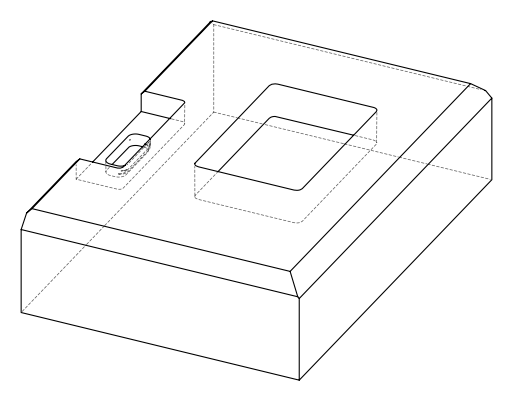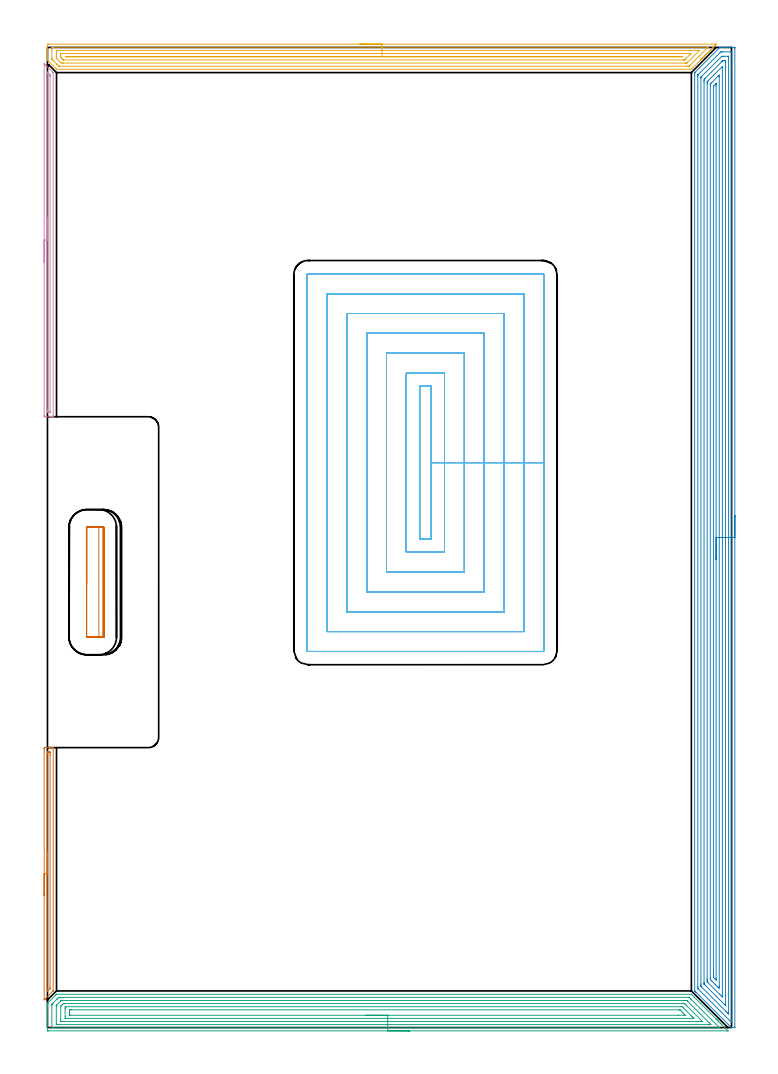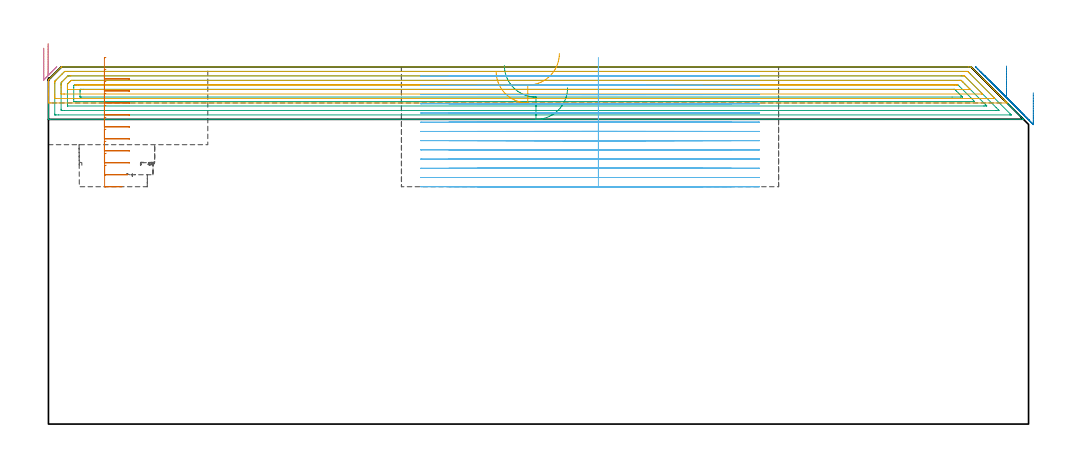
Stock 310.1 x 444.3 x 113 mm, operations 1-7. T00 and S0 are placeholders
(PLAN: 8 operations, 3 tool changes, 192.9 min)
(1 AREA_MILL | FG_CHAMFER_SURFACE | UGT0205_001 | 1.96 min | 1009 mm3)
(2 AREA_MILL_1 | FG_CHAMFER_SURFACE_1 | UGT0205_001 | 24.53 min | 73560 mm3)
(3 AREA_MILL_2 | FG_CHAMFER_SURFACE_2 | UGT0205_001 | 14.73 min | 40958 mm3)
(4 AREA_MILL_3 | FG_CHAMFER_SURFACE_3 | UGT0205_001 | 2.69 min | 1395 mm3)
(5 AREA_MILL_4 | FG_CHAMFER_SURFACE_4 | UGT0205_001 | 12.03 min | 19168 mm3)
(6 MILL_RECTANGULAR_POCKET | POCKET_RECTANGULAR_STRAIGHT | NXT0201_011 | Follow Part, ap 3, ae 75% | 65.28 min | 827198 mm3)
(7 MILL_RECTANGULAR_POCKET_1 | POCKET_RECTANGULAR_STRAIGHT_1 | UGT0201_010 | Follow Part, ap 4, ae 75% | 3.39 min | 56716 mm3)
(8 MILL_SLOT | SLOT_PARTIAL_RECTANGULAR | NXT0201_009 | Follow Part, ap 2, ae 75% | 68.25 min | 148386 mm3)
(TOOL UGT0205_001 | Chamfer Mill 20 x 3 x 45 deg. | D20 FL50 Z2)
(TOOL NXT0201_011 | ENDMILL 12mm [2P460-1200-NA 1630] | D12 FL38 Z6)
(TOOL UGT0201_010 | End Mill 16 mm | D16 FL22 Z2)
(TOOL NXT0201_009 | ENDMILL 8mm [2P460-0800-NA 1630] | D8 FL26 Z6)
(OP 1 AREA_MILL)
G17 G21 G94 G90
T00 M6
G54
G17 G0 G90 X-1.5 Y59.7 S1061 M3
G43 Z123. H0
Z118.9
G94 G1 Y59.738 Z118.028 F250.
Y59.852 Z117.163
Y60.041 Z116.312
Y60.303 Z115.48
Y60.637 Z114.674
Y61.04 Z113.9
Y61.508 Z113.164
Y62.04 Z112.472
Y62.629 Z111.829
Y63.272 Z111.24
Y63.964 Z110.708
Y64.7 Z110.24
Y65.474 Z109.837
Y66.28 Z109.503
Y67.112 Z109.241
Y67.964 Z109.052
Y68.828 Z108.938
Y69.7 Z108.9
X-1.499 Y126.308 Z108.901
X-1.497 Y126.62
X-1.492 Y126.89 Z108.903
X-1.192 Y126.9 Z109.202
X-0.606 Z109.791
X-0.321 Z110.075
X0.265 Z110.661
X0.55 Z110.946
X1.121 Z111.52
X1.421 Z111.82
X2.292 Z112.691
X2.399 Z112.798
X2.501 Y126.897 Z112.893
X2.598 Y126.89 Z112.988
X2.6 Y126.754 Z113.
Y16.657
X2.595 Y16.605 Z112.991
X2.577 Y16.579 Z112.974
X2.471 Y16.47 Z112.87
X-0.321 Y13.677 Z110.075
X-0.462 Y13.537 Z109.936
X-0.613 Y13.386 Z109.785
X-0.757 Y13.241 Z109.639
X-0.907 Y13.092 Z109.491
X-1.039 Y12.96 Z109.359
X-1.192 Y12.805 Z109.203
X-1.354 Y12.646 Z109.044
X-1.492 Y12.512 Z108.906
X-1.496 Y12.558 Z108.903
X-1.5 Y12.646 Z108.9
Y69.7
X-0.086 Z110.314
X-0.085 Y124.284 Z110.315
X-0.084 Y124.525 Z110.316
X-0.08 Y124.85 Z110.32
X-0.079 Y124.882 Z110.321
X-0.035 Y124.89 Z110.365
X0.062 Y124.895 Z110.462
X0.185 Y124.899 Z110.585
X0.55 Y124.9 Z110.95
X1.057 Y124.898 Z111.457
X1.154 Y124.893 Z111.554
X1.171 Y124.891 Z111.571
X1.179 Y124.861 Z111.579
X1.182 Y124.77 Z111.582
X1.184 Y124.525 Z111.584
X1.186 Y123.875 Z111.586
Y123.634
X1.185 Y18.44 Z111.585
X1.184 Y17.792 Z111.584
X1.181 Y17.67 Z111.581
X1.179 Y17.644 Z111.579
X1.161 Y17.622 Z111.561
X1.097 Y17.549 Z111.497
X0.381 Y16.831 Z110.781
X0.208 Y16.658 Z110.608
X-0.03 Y16.426 Z110.37
X-0.065 Y16.395 Z110.335
X-0.079 Y16.386 Z110.321
X-0.081 Y16.412 Z110.319
X-0.084 Y16.658 Z110.316
X-0.085 Y17. Z110.315
X-0.086 Y17.308 Z110.314
Y69.7
Y70.572 Z110.352
Y71.436 Z110.466
Y72.288 Z110.655
Y73.12 Z110.917
Y73.926 Z111.251
Y74.7 Z111.654
Y75.436 Z112.123
Y76.128 Z112.654
Y76.771 Z113.243
Y77.36 Z113.886
Y77.892 Z114.578
Y78.36 Z115.314
Y78.763 Z116.088
Y79.097 Z116.894
Y79.359 Z117.726
Y79.548 Z118.578
Y79.662 Z119.443
Y79.7 Z120.314
G0 Z123.
M5
M2
(OP 2 AREA_MILL_1)
G17 G21 G94 G90
T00 M6
G54
G17 G0 G90 X311.6 Y232.15 S1061 M3
G43 Z123. H0
Z104.8
G94 G1 Y232.112 Z103.928 F250.
Y231.998 Z103.063
Y231.809 Z102.212
Y231.547 Z101.38
Y231.213 Z100.574
Y230.81 Z99.8
Y230.342 Z99.064
Y229.81 Z98.372
Y229.221 Z97.729
Y228.578 Z97.14
Y227.886 Z96.608
Y227.15 Z96.14
Y226.376 Z95.737
Y225.57 Z95.403
Y224.738 Z95.141
Y223.886 Z94.952
Y223.022 Z94.838
Y222.15 Z94.8
Y0.17
X311.597 Y0.1 Z94.803
X311.592 Y0.01 Z94.806
X311.197 Y0. Z95.203
X310.092 Y0.001 Z96.307
X310.008 Y0.002 Z96.389
X309.981 Y0.022 Z96.417
X309.645 Y0.355 Z96.754
X309.539 Y0.461 Z96.861
X309.199 Y0.8 Z97.197
X294.195 Y15.803 Z112.201
X294.015 Y15.984 Z112.383
X293.906 Y16.094 Z112.494
X293.636 Y16.363 Z112.763
X293.468 Y16.533 Z112.93
X293.405 Y16.605 Z112.991
X293.4 Y16.696 Z113.
Y432.07
X293.405 Y432.877 Z112.994
X293.406 Y432.903 Z112.992
X293.465 Y432.964 Z112.935
X293.569 Y433.07 Z112.829
X304.629 Y444.13 Z101.769
X304.733 Y444.23 Z101.666
X304.796 Y444.29 Z101.603
X305.414 Y444.3 Z100.985
X306.86 Z99.537
X310.709 Z95.688
X310.985 Y444.299 Z95.412
X311.595 Y444.297 Z94.802
X311.596 Y444.295 Z94.8
X311.6 Y443.683
Y222.15
X310.186 Z96.214
Y3.203
X310.184 Y2.404 Z96.216
X310.182 Y2.313 Z96.218
X310.18 Y2.293 Z96.22
X310.141 Y2.321 Z96.259
X310.092 Y2.361 Z96.308
X310.046 Y2.404 Z96.354
X294.908 Y17.542 Z111.492
X294.864 Y17.589 Z111.536
X294.821 Y17.642 Z111.579
X294.819 Y17.679 Z111.581
X294.815 Y18.483 Z111.585
X294.814 Y18.577 Z111.586
Y431.271
X294.815 Y431.365 Z111.585
X294.819 Y431.553 Z111.581
X294.828 Y431.867 Z111.572
X294.908 Y431.955 Z111.492
X294.965 Y432.014 Z111.435
X295.02 Y432.07 Z111.38
X304.847 Y441.896 Z101.553
X305.242 Y442.28 Z101.158
X305.626 Y442.29 Z100.774
X306.117 Y442.299 Z100.283
X309.688 Y442.3 Z96.712
X310.092 Y442.297 Z96.308
X310.149 Y442.294 Z96.251
X310.178 Y442.291 Z96.222
X310.181 Y442.178 Z96.219
X310.185 Y441.99 Z96.215
X310.186 Y434.938 Z96.214
Y222.15
X308.772 Z97.628
X308.771 Y6.87 Z97.629
X308.768 Y6.407 Z97.632
X308.765 Y6.249 Z97.635
X308.76 Y6.151 Z97.64
X308.584 Y6.322 Z97.816
X308.305 Y6.596 Z98.095
X308.029 Y6.87 Z98.371
X307.412 Y7.487 Z98.988
X296.418 Y18.483 Z109.982
X296.326 Y18.579 Z110.074
X296.255 Y18.657 Z110.145
X296.235 Y18.691 Z110.165
X296.234 Y18.716 Z110.166
X296.23 Y18.947 Z110.17
X296.229 Y19.376 Z110.171
Y19.842
Y430.284
X296.23 Y430.748 Z110.17
X296.233 Y430.802 Z110.167
X296.236 Y430.825 Z110.164
X296.248 Y430.84 Z110.152
X296.319 Y430.916 Z110.081
X296.576 Y431.177 Z109.824
X305.51 Y440.11 Z100.89
X305.569 Y440.167 Z100.831
X305.626 Y440.217 Z100.774
X305.716 Y440.29 Z100.684
X305.802 Y440.293 Z100.598
X305.978 Y440.297 Z100.422
X306.329 Y440.3 Z100.071
X306.519 Z99.881
X308.496 Y440.299 Z97.904
X308.622 Y440.295 Z97.778
X308.723 Y440.29 Z97.677
X308.765 Y440.283 Z97.635
X308.766 Y440.264 Z97.634
X308.769 Y440.11 Z97.631
X308.771 Y439.644 Z97.629
X308.772 Y222.15 Z97.628
X307.357 Z99.043
Y10.443
X307.352 Y10.084 Z99.048
X307.35 Y10.013 Z99.05
X307.297 Y10.06 Z99.103
X307.237 Y10.117 Z99.163
X306.906 Y10.443 Z99.494
X297.974 Y19.376 Z108.426
X297.805 Y19.549 Z108.595
X297.672 Y19.688 Z108.728
X297.649 Y19.721 Z108.751
X297.647 Y19.744 Z108.753
X297.645 Y19.795 Z108.755
X297.643 Y20.214 Z108.757
Y20.269
Y428.442
X297.644 Y429.334 Z108.756
X297.645 Y429.391 Z108.755
X297.66 Y429.799 Z108.74
X297.863 Y430.008 Z108.537
X298.133 Y430.284 Z108.267
X305.626 Y437.777 Z100.774
X305.901 Y438.049 Z100.499
X306.109 Y438.25 Z100.291
X306.144 Y438.283 Z100.256
X306.194 Y438.29 Z100.206
X306.302 Y438.295 Z100.098
X306.519 Y438.3 Z99.881
X306.543 Z99.857
X306.965 Z99.435
X307.176 Y438.299 Z99.224
X307.282 Y438.296 Z99.118
X307.334 Y438.291 Z99.066
X307.351 Y438.287 Z99.049
X307.357 Y437.43 Z99.043
Y222.15
X305.943 Z100.457
Y14.593
X305.939 Y14.016 Z100.461
X305.936 Y13.908 Z100.464
X305.93 Y13.88 Z100.47
X305.785 Y14.016 Z100.615
X305.626 Y14.173 Z100.774
X304.889 Y14.909 Z101.511
X299.374 Y20.425 Z107.026
X299.192 Y20.613 Z107.208
X299.102 Y20.708 Z107.298
X299.064 Y20.759 Z107.336
X299.062 Y20.846 Z107.338
X299.058 Y21.162 Z107.342
X299.057 Y21.479 Z107.343
Y22.056
Y427.921
X299.058 Y428.497 Z107.342
X299.06 Y428.656 Z107.34
X299.064 Y428.733 Z107.336
X299.071 Y428.762 Z107.329
X299.089 Y428.783 Z107.311
X299.374 Y429.075 Z107.026
X305.942 Y435.643 Z100.458
X305.943 Y435.435 Z100.457
Y435.326
Y222.15
X304.529 Z101.871
X304.528 Y18.687 Z101.872
X304.527 Y18.483 Z101.873
X304.522 Y17.8 Z101.878
X303.84 Y18.414 Z102.56
X303.767 Y18.483 Z102.633
X302.947 Y19.301 Z103.453
X301.978 Y20.269 Z104.422
X301.16 Y21.089 Z105.24
X301.09 Y21.162 Z105.31
X300.478 Y21.845 Z105.922
X300.476 Y22.056 Z105.924
X300.472 Y22.745 Z105.928
Y427.399
X300.475 Y427.604 Z105.925
X300.478 Y427.688 Z105.922
X300.485 Y427.726 Z105.915
X300.516 Y427.761 Z105.884
X300.622 Y427.872 Z105.778
X300.756 Y428.008 Z105.644
X301.16 Y428.413 Z105.24
X304.329 Y431.581 Z102.071
X304.39 Y431.641 Z102.01
X304.463 Y431.709 Z101.937
X304.519 Y431.76 Z101.881
X304.522 Y431.675 Z101.878
X304.528 Y431.382 Z101.872
X304.529 Y431.177 Z101.871
Y431.036
Y222.15
X303.115 Z103.285
Y21.888
X303.113 Y21.719 Z103.287
X303.111 Y21.608 Z103.289
X303.109 Y21.598 Z103.291
X303.108 Y21.597 Z103.292
X303.086 Y21.614 Z103.314
X303.049 Y21.65 Z103.351
X302.947 Y21.751 Z103.453
X302.642 Y22.056 Z103.758
X302.053 Y22.654 Z104.347
X301.909 Y22.804 Z104.491
X301.892 Y22.949 Z104.508
X301.89 Y23.113 Z104.51
X301.886 Y23.842 Z104.514
X301.885 Y24.01 Z104.515
X301.886 Y426.529 Z104.514
X301.887 Y426.62 Z104.513
X301.89 Y426.664 Z104.51
X301.892 Y426.683 Z104.508
X301.912 Y426.711 Z104.488
X301.981 Y426.783 Z104.419
X302.053 Y426.856 Z104.347
X302.947 Y427.749 Z103.453
X303.02 Y427.82 Z103.38
X303.07 Y427.866 Z103.33
X303.104 Y427.895 Z103.296
X303.108 Y427.882 Z103.292
X303.111 Y427.772 Z103.289
X303.114 Y427.604 Z103.286
X303.115 Y427.436 Z103.285
Y426.711
Y222.15
Y221.278 Z103.323
Y220.414 Z103.437
Y219.562 Z103.626
Y218.73 Z103.888
Y217.924 Z104.222
Y217.15 Z104.625
Y216.414 Z105.094
Y215.722 Z105.625
Y215.079 Z106.214
Y214.49 Z106.857
Y213.958 Z107.55
Y213.49 Z108.285
Y213.087 Z109.059
Y212.753 Z109.865
Y212.491 Z110.697
Y212.302 Z111.549
Y212.188 Z112.414
Y212.15 Z113.285
G0 Z123.
M5
M2
(OP 3 AREA_MILL_2)
G17 G21 G94 G90
T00 M6
G54
G17 G0 G90 X164.25 Y-1.5 S1061 M3
G43 Z123. H0
Z106.4
G94 G1 X164.212 Z105.528 F250.
X164.098 Z104.663
X163.909 Z103.812
X163.647 Z102.98
X163.313 Z102.174
X162.91 Z101.4
X162.442 Z100.664
X161.91 Z99.972
X161.321 Z99.329
X160.678 Z98.74
X159.986 Z98.208
X159.25 Z97.74
X158.476 Z97.337
X157.67 Z97.003
X156.838 Z96.741
X155.986 Z96.552
X155.122 Z96.438
X154.25 Z96.4
X0.616
X0.125 Y-1.495 Z96.403
X0.01 Y-1.492 Z96.406
X0. Y-1.372 Z96.525
Y7.678 Z105.572
Y8.222 Z106.119
Y8.556 Z106.452
Y9.1 Z106.996
Y9.433 Z107.329
Y10.1 Z107.999
Y10.75 Z108.649
X0.001 Y10.857 Z108.756
X0.01 Y11.001 Z108.895
X0.15 Y11.15 Z109.05
X3.742 Y14.743 Z112.641
X4.041 Y15.04 Z112.937
X4.106 Y15.096 Z112.99
X4.189 Y15.1 Z113.
X291.806
X291.895 Y15.096 Z112.99
X291.967 Y15.035 Z112.932
X296.05 Y10.95 Z108.85
X302.835 Y4.167 Z102.063
X302.971 Y4.03 Z101.928
X303.134 Y3.867 Z101.765
X303.274 Y3.728 Z101.623
X303.418 Y3.583 Z101.481
X303.565 Y3.436 Z101.333
X303.713 Y3.289 Z101.184
X303.864 Y3.137 Z101.035
X303.997 Y3.004 Z100.902
X304.152 Y2.85 Z100.745
X304.65 Y2.35 Z100.25
X304.906 Y2.094 Z99.993
X305.03 Y1.972 Z99.868
X305.368 Y1.632 Z99.531
X308.418 Y-1.418 Z96.481
X308.479 Y-1.481 Z96.417
X308.483 Y-1.494 Z96.404
X308.479 Y-1.499 Z96.399
X154.25 Y-1.5 Z96.4
Y-0.086 Z97.814
X3.157
X2.403 Y-0.085 Z97.815
X2.262 Y-0.084 Z97.816
X2.048 Y-0.079 Z97.821
X2.009 Y-0.072 Z97.828
X2.005 Y-0.044 Z97.856
X2.003 Y-0.012 Z97.888
X2. Y0.173 Z98.073
X2.001 Y9.828 Z107.728
X2.006 Y10.311 Z108.211
X2.01 Y10.508 Z108.408
X2.015 Y10.553 Z108.453
X2.038 Y10.581 Z108.481
X2.081 Y10.627 Z108.527
X2.403 Y10.953 Z108.853
X2.522 Y11.072 Z108.972
X4.292 Y12.843 Z110.743
X4.394 Y12.944 Z110.844
X4.737 Y13.284 Z111.184
X5.082 Y13.622 Z111.522
X5.156 Y13.679 Z111.579
X5.226 Y13.681 Z111.581
X5.976 Y13.685 Z111.585
X6.115 Y13.686 Z111.586
X290.535 Y13.685 Z111.585
X290.724 Y13.683 Z111.583
X290.818 Y13.681 Z111.581
X290.86 Y13.678 Z111.578
X290.913 Y13.632 Z111.532
X291.605 Y12.944 Z110.844
X291.806 Y12.745 Z110.645
X304.311 Y0.239 Z98.139
X304.553 Y-0.006 Z97.894
X304.599 Y-0.057 Z97.843
X304.615 Y-0.076 Z97.824
X304.61 Y-0.079 Z97.821
X304.554 Y-0.081 Z97.819
X304.311 Y-0.085 Z97.815
X304.172 Y-0.086 Z97.814
X154.25
Y1.328 Z99.228
X5.082 Y1.329 Z99.229
X4.393 Y1.333 Z99.233
X4.189 Y1.336 Z99.236
X4.01 Y1.354 Z99.254
X4.005 Y1.533 Z99.433
X4.001 Y1.718 Z99.618
Y9.433 Z107.333
X4.002 Y9.617 Z107.517
X4.009 Y9.805 Z107.705
X4.025 Y10.114 Z108.014
X4.189 Y10.29 Z108.19
X4.2 Y10.301 Z108.201
X5.966 Y12.067 Z109.967
X5.976 Y12.076 Z109.976
X6.159 Y12.247 Z110.147
X6.193 Y12.265 Z110.165
X6.233 Y12.267 Z110.167
X6.318 Y12.269 Z110.169
X6.661 Y12.271 Z110.171
X6.869
X288.918
X289.126 Y12.27 Z110.17
X289.818 Y12.264 Z110.164
X290.019 Y12.081 Z109.981
X290.034 Y12.067 Z109.967
X299.845 Y2.256 Z100.156
X300.565 Y1.533 Z99.433
X300.738 Y1.355 Z99.255
X300.746 Y1.334 Z99.234
X299.845 Y1.329 Z99.229
X154.25 Y1.328 Z99.228
Y2.743 Z100.643
X6.138
X6.063 Y2.744 Z100.644
X6.029 Y2.747 Z100.647
X6.014 Y2.749 Z100.649
X6.01 Y2.764 Z100.664
X6.006 Y2.863 Z100.763
X6. Y3.265 Z101.165
X6.001 Y9.433 Z107.333
X6.01 Y9.645 Z107.545
X6.147 Y9.788 Z107.688
X6.323 Y9.97 Z107.87
X6.66 Y10.311 Z108.211
X6.764 Y10.415 Z108.315
X6.869 Y10.519 Z108.419
X7.212 Y10.851 Z108.751
X7.762 Y10.855 Z108.755
X8.1 Y10.857 Z108.757
X288.233
X288.572 Y10.856 Z108.756
X288.709 Y10.853 Z108.753
X288.774 Y10.85 Z108.75
X288.896 Y10.743 Z108.643
X289.126 Y10.523 Z108.423
X289.34 Y10.311 Z108.211
X290.019 Y9.632 Z107.532
X296.449 Y3.201 Z101.101
X296.613 Y3.033 Z100.933
X296.889 Y2.749 Z100.649
X296.823 Y2.747 Z100.647
X296.272 Y2.744 Z100.644
X295.934 Y2.743 Z100.643
X154.25
Y4.157 Z102.057
X8.665
X8.01 Y4.167 Z102.067
X8.001 Y4.81 Z102.71
Y8.556 Z106.456
X8.006 Y9.193 Z107.093
X8.244 Y9.433 Z107.333
X8.645 Y9.443 Z107.343
X8.655
X287.34
X287.757 Y9.433 Z107.333
X288.233 Y8.967 Z106.867
X291.806 Y5.396 Z103.296
X292.157 Y5.044 Z102.944
X292.699 Y4.5 Z102.4
X293.023 Y4.167 Z102.067
X292.709 Y4.157 Z102.057
X292.699
X154.25
Y5.571 Z103.471
X10.442 Y5.572 Z103.472
X10.084 Y5.573 Z103.473
X10.038 Y5.575 Z103.475
X10.017 Y5.578 Z103.478
X10.01 Y5.587 Z103.487
X10.005 Y5.662 Z103.562
X10.002 Y5.778 Z103.678
X10. Y7.234 Z105.134
X10.001 Y7.678 Z105.578
X10.004 Y7.895 Z105.795
X10.009 Y8.002 Z105.902
X10.011 Y8.022 Z105.922
X10.034 Y8.024 Z105.924
X10.086 Y8.027 Z105.927
X10.442 Y8.028 Z105.928
X10.978 Y8.029 Z105.929
X286.446 Y8.028 Z105.928
X286.566 Y8.027 Z105.927
X286.66 Y8.024 Z105.924
X286.719 Y8.022 Z105.922
X286.757 Y7.986 Z105.886
X287.072 Y7.678 Z105.578
X287.34 Y7.413 Z105.313
X287.953 Y6.8 Z104.7
X288.233 Y6.519 Z104.419
X288.827 Y5.922 Z103.822
X289.126 Y5.617 Z103.517
X289.154 Y5.578 Z103.478
X289.126 Y5.577 Z103.477
X288.589 Y5.572 Z103.472
X285.911 Y5.571 Z103.471
X154.25
X153.378 Z103.509
X152.514 Z103.623
X151.662 Z103.812
X150.83 Z104.074
X150.024 Z104.408
X149.25 Z104.811
X148.514 Z105.28
X147.822 Z105.811
X147.179 Z106.4
X146.59 Z107.043
X146.058 Z107.735
X145.59 Z108.471
X145.187 Z109.245
X144.853 Z110.051
X144.591 Z110.883
X144.402 Z111.735
X144.288 Z112.6
X144.25 Z113.471
G0 Z123.
M5
M2
(OP 4 AREA_MILL_3)
G17 G21 G94 G90
T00 M6
G54
G17 G0 G90 X-1.5 Y346.95 S1061 M3
G43 Z123. H0
Z118.9
G94 G1 Y346.988 Z118.028 F250.
Y347.102 Z117.164
Y347.291 Z116.312
Y347.553 Z115.48
Y347.887 Z114.674
Y348.29 Z113.9
Y348.759 Z113.164
Y349.29 Z112.472
Y349.879 Z111.829
Y350.522 Z111.24
Y351.214 Z110.708
Y351.95 Z110.24
Y352.724 Z109.837
Y353.53 Z109.503
Y354.362 Z109.241
Y355.214 Z109.052
Y356.078 Z108.938
Y356.95 Z108.9
Y436.931
X-1.498 Y436.995
X-1.49 Y436.991 Z108.907
X-1.338 Y436.839 Z109.06
X-1.192 Y436.695 Z109.203
X-1.054 Y436.555 Z109.344
X-0.891 Y436.392 Z109.507
X-0.757 Y436.259 Z109.639
X-0.629 Y436.13 Z109.769
X2.426 Y433.075 Z112.825
X2.568 Y432.93 Z112.964
X2.595 Y432.895 Z112.99
X2.6 Y432.822 Z113.
Y277.061
X2.598 Y276.91 Z112.988
X2.491 Y276.904 Z112.883
X2.378 Y276.9 Z112.777
X2.051 Z112.45
X1.421 Z111.816
X-0.636 Z109.761
X-1.073 Z109.323
X-1.192 Y276.903 Z109.202
X-1.493 Y276.91 Z108.903
X-1.497 Y277.196 Z108.901
X-1.499 Y277.508
X-1.5 Y356.95 Z108.9
X-0.086 Z110.314
X-0.085 Y432.822 Z110.315
X-0.084 Y433.001 Z110.316
X-0.081 Y433.089 Z110.319
X-0.08 Y433.117 Z110.32
X-0.055 Y433.095 Z110.345
X0.226 Y432.822 Z110.626
X0.55 Y432.498 Z110.95
X1.111 Y431.929 Z111.511
X1.179 Y431.843 Z111.579
X1.181 Y431.766 Z111.581
X1.184 Y431.604 Z111.584
X1.185 Y431.278 Z111.585
X1.186 Y431.037 Z111.586
X1.185 Y279.293 Z111.585
X1.183 Y278.967 Z111.583
X1.181 Y278.928 Z111.581
X1.18 Y278.915 Z111.58
X1.162 Y278.91 Z111.562
X1.061 Y278.904 Z111.461
X0.933 Y278.901 Z111.333
X0.55 Z110.95
X0.06 Y278.902 Z110.46
X-0.052 Y278.907 Z110.348
X-0.073 Y278.909 Z110.327
X-0.079 Y278.947 Z110.321
X-0.082 Y279.048 Z110.318
X-0.084 Y279.293 Z110.316
X-0.086 Y279.944 Z110.314
Y280.186
Y356.95
Y357.822 Z110.352
Y358.687 Z110.466
Y359.538 Z110.655
Y360.37 Z110.917
Y361.176 Z111.251
Y361.95 Z111.654
Y362.686 Z112.123
Y363.378 Z112.654
Y364.021 Z113.243
Y364.61 Z113.886
Y365.142 Z114.578
Y365.61 Z115.314
Y366.013 Z116.088
Y366.347 Z116.894
Y366.609 Z117.726
Y366.798 Z118.578
Y366.912 Z119.443
Y366.95 Z120.314
G0 Z123.
M5
M2
(OP 5 AREA_MILL_4)
G17 G21 G94 G90
T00 M6
G54
G17 G0 G90 X141.65 Y445.8 S1061 M3
G43 Z123. H0
Z111.6
G94 G1 X141.688 Z110.728 F250.
X141.802 Z109.864
X141.991 Z109.012
X142.253 Z108.18
X142.587 Z107.374
X142.99 Z106.6
X143.458 Z105.864
X143.99 Z105.172
X144.579 Z104.529
X145.222 Z103.94
X145.914 Z103.409
X146.65 Z102.94
X147.424 Z102.537
X148.23 Z102.203
X149.062 Z101.941
X149.913 Z101.752
X150.778 Z101.638
X151.65 Z101.6
X303.273
X303.283 Y445.795 Z101.604
X303.273 Y445.776 Z101.622
X303.21 Y445.709 Z101.69
X303.182 Y445.682 Z101.717
X302.976 Y445.474 Z101.923
X302.878 Y445.377 Z102.021
X302.678 Y445.178 Z102.222
X302.598 Y445.098 Z102.302
X302.438 Y444.937 Z102.46
X302.38 Y444.879 Z102.519
X301.759 Y444.259 Z103.141
X301.559 Y444.057 Z103.339
X300.919 Y443.419 Z103.981
X300.68 Y443.178 Z104.218
X300.08 Y442.58 Z104.82
X299.997 Y442.496 Z104.903
X299.8 Y442.299 Z105.097
X299.241 Y441.741 Z105.659
X299.103 Y441.602 Z105.796
X298.921 Y441.419 Z105.977
X298.401 Y440.901 Z106.499
X298.042 Y440.54 Z106.857
X297.562 Y440.062 Z107.338
X297.316 Y439.815 Z107.583
X297.163 Y439.66 Z107.735
X297.012 Y439.511 Z107.887
X296.869 Y439.368 Z108.03
X296.723 Y439.22 Z108.175
X296.579 Y439.078 Z108.32
X296.422 Y438.921 Z108.477
X296.283 Y438.781 Z108.615
X296.146 Y438.645 Z108.753
X295.975 Y438.474 Z108.924
X292.324 Y434.823 Z112.575
X291.954 Y434.456 Z112.943
X291.901 Y434.407 Z112.993
X291.06 Y434.4 Z113.
X4.197
X4.105 Y434.404 Z112.99
X4. Y434.499 Z112.899
X0.159 Y438.341 Z109.058
X0.006 Y438.491 Z108.901
X0.002 Y438.512 Z108.88
X0. Y438.686 Z108.708
Y439.032 Z108.368
Y439.409 Z107.99
Y440.1 Z107.295
Y441.325 Z106.072
Y442.738 Z104.657
Y443.351 Z104.045
Y445.11 Z102.287
X0.004 Y445.377 Z102.02
X0.01 Y445.792 Z101.605
X0.197 Y445.795 Z101.603
X0.622 Y445.8 Z101.6
X151.65
Y444.386 Z103.014
X299.103 Y444.385 Z103.015
X299.217
X299.363 Y444.381 Z103.019
X299.418 Y444.379 Z103.021
X299.408 Y444.366 Z103.034
X299.325 Y444.278 Z103.122
X299.202 Y444.152 Z103.248
X299.103 Y444.053 Z103.347
X291.348 Y436.299 Z111.101
X291.06 Y436.013 Z111.387
X290.9 Y435.861 Z111.539
X290.845 Y435.821 Z111.579
X290.751 Y435.819 Z111.581
X290.557 Y435.816 Z111.584
X290.166 Y435.814 Z111.586
X290.053
X5.481 Y435.815 Z111.585
X5.286 Y435.816 Z111.584
X5.189 Y435.819 Z111.581
X5.144 Y435.821 Z111.579
X5.091 Y435.867 Z111.533
X4.368 Y436.582 Z110.818
X4.197 Y436.753 Z110.647
X2.609 Y438.341 Z109.059
X2.41 Y438.54 Z108.86
X2.069 Y438.884 Z108.516
X2.029 Y438.928 Z108.472
X2.013 Y438.949 Z108.451
X2.009 Y438.979 Z108.421
X2.003 Y439.086 Z108.314
X2.001 Y439.22 Z108.18
X2. Y443.141 Z104.259
X2.003 Y443.618 Z103.782
X2.009 Y444.012 Z103.388
X2.029 Y444.379 Z103.021
X2.41 Y444.384 Z103.016
X2.524 Y444.385 Z103.015
X151.65 Y444.386 Z103.014
Y442.971 Z104.429
X295.292
X295.378 Y442.97 Z104.43
X295.528 Y442.966 Z104.434
X295.553 Y442.964 Z104.436
X295.542 Y442.947 Z104.453
X295.528 Y442.929 Z104.471
X290.062 Y437.462 Z109.938
X289.902 Y437.308 Z110.092
X289.843 Y437.254 Z110.146
X289.811 Y437.235 Z110.165
X289.746 Y437.233 Z110.167
X289.508 Y437.23 Z110.17
X289.273 Y437.229 Z110.171
X288.616 Y437.228 Z110.172
X7.114 Y437.229 Z110.171
X6.878 Y437.23 Z110.17
X6.214 Y437.236 Z110.164
X5.984 Y437.421 Z109.979
X5.94 Y437.462 Z109.938
X5.091 Y438.309 Z109.091
X4.197 Y439.203 Z108.197
X4.18 Y439.22 Z108.18
X4.01 Y439.404 Z107.996
X4.002 Y440.1 Z107.3
X4.001 Y440.293 Z107.107
X4. Y440.979 Z106.421
Y442.053 Z105.347
X4.002 Y442.738 Z104.662
X4.004 Y442.928 Z104.472
X4.009 Y442.956 Z104.444
X4.023 Y442.965 Z104.435
X4.079 Y442.967 Z104.433
X4.197 Y442.969 Z104.431
X4.854 Y442.971 Z104.429
X5.091
X151.65
Y441.557 Z105.843
X291.06
X291.368 Y441.556 Z105.844
X291.563 Y441.553 Z105.847
X291.689 Y441.55 Z105.85
X291.603 Y441.458 Z105.942
X291.537 Y441.389 Z106.011
X291.131 Y440.979 Z106.421
X289.372 Y439.22 Z108.18
X289.273 Y439.121 Z108.279
X288.875 Y438.732 Z108.668
X288.801 Y438.662 Z108.738
X288.779 Y438.649 Z108.751
X288.746 Y438.647 Z108.753
X288.673 Y438.645 Z108.755
X288.379 Y438.643 Z108.757
X288.073
X7.465
X7.318 Y438.645 Z108.755
X7.246 Y438.647 Z108.753
X7.214 Y438.649 Z108.751
X7.143 Y438.716 Z108.684
X6.878 Y438.973 Z108.427
X6.632 Y439.22 Z108.18
X6.394 Y439.466 Z107.934
X6.01 Y439.871 Z107.529
X6. Y440.084 Z107.316
Y440.1 Z107.3
Y440.964 Z106.436
X6.001 Y441.411 Z105.989
X6.004 Y441.519 Z105.881
X6.008 Y441.545 Z105.855
X6.012 Y441.55 Z105.85
X6.025 Y441.553 Z105.847
X6.095 Y441.555 Z105.845
X6.291 Y441.557 Z105.843
X151.65
Y440.143 Z107.257
X286.592
X287.445 Y440.139 Z107.261
X287.485 Y440.136 Z107.264
X287.756 Y440.1 Z107.3
X287.523 Y440.063 Z107.337
X287.485 Y440.061 Z107.339
X286.636 Y440.057 Z107.343
X286.592
X9.559
X8.706 Y440.06 Z107.34
X8.665 Y440.062 Z107.338
X8.268 Y440.1 Z107.3
X8.626 Y440.138 Z107.262
X8.665 Y440.14 Z107.26
X9.515 Y440.143 Z107.257
X151.65
X152.522 Z107.295
X153.386 Z107.409
X154.238 Z107.598
X155.07 Z107.86
X155.876 Z108.194
X156.65 Z108.597
X157.386 Z109.065
X158.078 Z109.597
X158.721 Z110.186
X159.31 Z110.829
X159.841 Z111.521
X160.31 Z112.257
X160.713 Z113.031
X161.047 Z113.837
X161.309 Z114.669
X161.498 Z115.52
X161.612 Z116.385
X161.65 Z117.257
G0 Z123.
M5
M2
(OP 6 MILL_RECTANGULAR_POCKET)
G17 G21 G94 G90
T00 M6
G54
G17 G0 G90 X174. Y234.024 S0 M3
G43 Z123. H1
Z116.
G94 G1 Y256.1 Z110.085 F250.
Y290.7 F500.
X168.7
Y221.5
X174.
Y256.1
X180.
Y296.7
X162.7
Y215.5
X180.
Y256.1
X189.
Y305.7
X153.7
Y206.5
X189.
Y256.1
X198.
Y314.7
X144.7
Y197.5
X198.
Y256.1
X207.
Y323.7
X135.7
Y188.5
X207.
Y256.1
X216.
Y332.7
X126.7
Y179.5
X216.
Y256.1
X225.
Y341.3
G3 X224.6 Y341.7 R0.4
G1 X118.1
G3 X117.7 Y341.3 R0.4
G1 Y170.9
G3 X118.1 Y170.5 R0.4
G1 X224.6
G3 X225. Y170.9 R0.4
G1 Y256.1
Y257.1
G0 X174. Y234.024 Z113.085
G1 Y256.1 Z107.169 F250.
Y290.7 F500.
X168.7
Y221.5
X174.
Y256.1
X180.
Y296.7
X162.7
Y215.5
X180.
Y256.1
X189.
Y305.7
X153.7
Y206.5
X189.
Y256.1
X198.
Y314.7
X144.7
Y197.5
X198.
Y256.1
X207.
Y323.7
X135.7
Y188.5
X207.
Y256.1
X216.
Y332.7
X126.7
Y179.5
X216.
Y256.1
X225.
Y341.3
G3 X224.6 Y341.7 R0.4
G1 X118.1
G3 X117.7 Y341.3 R0.4
G1 Y170.9
G3 X118.1 Y170.5 R0.4
G1 X224.6
G3 X225. Y170.9 R0.4
G1 Y256.1
Y257.1
G0 X174. Y234.024 Z110.169
G1 Y256.1 Z104.254 F250.
Y290.7 F500.
X168.7
Y221.5
X174.
Y256.1
X180.
Y296.7
X162.7
Y215.5
X180.
Y256.1
X189.
Y305.7
X153.7
Y206.5
X189.
Y256.1
X198.
Y314.7
X144.7
Y197.5
X198.
Y256.1
X207.
Y323.7
X135.7
Y188.5
X207.
Y256.1
X216.
Y332.7
X126.7
Y179.5
X216.
Y256.1
X225.
Y341.3
G3 X224.6 Y341.7 R0.4
G1 X118.1
G3 X117.7 Y341.3 R0.4
G1 Y170.9
G3 X118.1 Y170.5 R0.4
G1 X224.6
G3 X225. Y170.9 R0.4
G1 Y256.1
Y257.1
G0 X174. Y234.024 Z107.254
G1 Y256.1 Z101.338 F250.
Y290.7 F500.
X168.7
Y221.5
X174.
Y256.1
X180.
Y296.7
X162.7
Y215.5
X180.
Y256.1
X189.
Y305.7
X153.7
Y206.5
X189.
Y256.1
X198.
Y314.7
X144.7
Y197.5
X198.
Y256.1
X207.
Y323.7
X135.7
Y188.5
X207.
Y256.1
X216.
Y332.7
X126.7
Y179.5
X216.
Y256.1
X225.
Y341.3
G3 X224.6 Y341.7 R0.4
G1 X118.1
G3 X117.7 Y341.3 R0.4
G1 Y170.9
G3 X118.1 Y170.5 R0.4
G1 X224.6
G3 X225. Y170.9 R0.4
G1 Y256.1
Y257.1
G0 X174. Y234.024 Z104.338
G1 Y256.1 Z98.423 F250.
Y290.7 F500.
X168.7
Y221.5
X174.
Y256.1
X180.
Y296.7
X162.7
Y215.5
X180.
Y256.1
X189.
Y305.7
X153.7
Y206.5
X189.
Y256.1
X198.
Y314.7
X144.7
Y197.5
X198.
Y256.1
X207.
Y323.7
X135.7
Y188.5
X207.
Y256.1
X216.
Y332.7
X126.7
Y179.5
X216.
Y256.1
X225.
Y341.3
G3 X224.6 Y341.7 R0.4
G1 X118.1
G3 X117.7 Y341.3 R0.4
G1 Y170.9
G3 X118.1 Y170.5 R0.4
G1 X224.6
G3 X225. Y170.9 R0.4
G1 Y256.1
Y257.1
G0 X174. Y234.024 Z101.423
G1 Y256.1 Z95.508 F250.
Y290.7 F500.
X168.7
Y221.5
X174.
Y256.1
X180.
Y296.7
X162.7
Y215.5
X180.
Y256.1
X189.
Y305.7
X153.7
Y206.5
X189.
Y256.1
X198.
Y314.7
X144.7
Y197.5
X198.
Y256.1
X207.
Y323.7
X135.7
Y188.5
X207.
Y256.1
X216.
Y332.7
X126.7
Y179.5
X216.
Y256.1
X225.
Y341.3
G3 X224.6 Y341.7 R0.4
G1 X118.1
G3 X117.7 Y341.3 R0.4
G1 Y170.9
G3 X118.1 Y170.5 R0.4
G1 X224.6
G3 X225. Y170.9 R0.4
G1 Y256.1
Y257.1
G0 X174. Y234.024 Z98.508
G1 Y256.1 Z92.592 F250.
Y290.7 F500.
X168.7
Y221.5
X174.
Y256.1
X180.
Y296.7
X162.7
Y215.5
X180.
Y256.1
X189.
Y305.7
X153.7
Y206.5
X189.
Y256.1
X198.
Y314.7
X144.7
Y197.5
X198.
Y256.1
X207.
Y323.7
X135.7
Y188.5
X207.
Y256.1
X216.
Y332.7
X126.7
Y179.5
X216.
Y256.1
X225.
Y341.3
G3 X224.6 Y341.7 R0.4
G1 X118.1
G3 X117.7 Y341.3 R0.4
G1 Y170.9
G3 X118.1 Y170.5 R0.4
G1 X224.6
G3 X225. Y170.9 R0.4
G1 Y256.1
Y257.1
G0 X174. Y234.024 Z95.592
G1 Y256.1 Z89.677 F250.
Y290.7 F500.
X168.7
Y221.5
X174.
Y256.1
X180.
Y296.7
X162.7
Y215.5
X180.
Y256.1
X189.
Y305.7
X153.7
Y206.5
X189.
Y256.1
X198.
Y314.7
X144.7
Y197.5
X198.
Y256.1
X207.
Y323.7
X135.7
Y188.5
X207.
Y256.1
X216.
Y332.7
X126.7
Y179.5
X216.
Y256.1
X225.
Y341.3
G3 X224.6 Y341.7 R0.4
G1 X118.1
G3 X117.7 Y341.3 R0.4
G1 Y170.9
G3 X118.1 Y170.5 R0.4
G1 X224.6
G3 X225. Y170.9 R0.4
G1 Y256.1
Y257.1
G0 X174. Y234.024 Z92.677
G1 Y256.1 Z86.762 F250.
Y290.7 F500.
X168.7
Y221.5
X174.
Y256.1
X180.
Y296.7
X162.7
Y215.5
X180.
Y256.1
X189.
Y305.7
X153.7
Y206.5
X189.
Y256.1
X198.
Y314.7
X144.7
Y197.5
X198.
Y256.1
X207.
Y323.7
X135.7
Y188.5
X207.
Y256.1
X216.
Y332.7
X126.7
Y179.5
X216.
Y256.1
X225.
Y341.3
G3 X224.6 Y341.7 R0.4
G1 X118.1
G3 X117.7 Y341.3 R0.4
G1 Y170.9
G3 X118.1 Y170.5 R0.4
G1 X224.6
G3 X225. Y170.9 R0.4
G1 Y256.1
Y257.1
G0 X174. Y234.024 Z89.762
G1 Y256.1 Z83.846 F250.
Y290.7 F500.
X168.7
Y221.5
X174.
Y256.1
X180.
Y296.7
X162.7
Y215.5
X180.
Y256.1
X189.
Y305.7
X153.7
Y206.5
X189.
Y256.1
X198.
Y314.7
X144.7
Y197.5
X198.
Y256.1
X207.
Y323.7
X135.7
Y188.5
X207.
Y256.1
X216.
Y332.7
X126.7
Y179.5
X216.
Y256.1
X225.
Y341.3
G3 X224.6 Y341.7 R0.4
G1 X118.1
G3 X117.7 Y341.3 R0.4
G1 Y170.9
G3 X118.1 Y170.5 R0.4
G1 X224.6
G3 X225. Y170.9 R0.4
G1 Y256.1
Y257.1
G0 X174. Y234.024 Z86.846
G1 Y256.1 Z80.931 F250.
Y290.7 F500.
X168.7
Y221.5
X174.
Y256.1
X180.
Y296.7
X162.7
Y215.5
X180.
Y256.1
X189.
Y305.7
X153.7
Y206.5
X189.
Y256.1
X198.
Y314.7
X144.7
Y197.5
X198.
Y256.1
X207.
Y323.7
X135.7
Y188.5
X207.
Y256.1
X216.
Y332.7
X126.7
Y179.5
X216.
Y256.1
X225.
Y341.3
G3 X224.6 Y341.7 R0.4
G1 X118.1
G3 X117.7 Y341.3 R0.4
G1 Y170.9
G3 X118.1 Y170.5 R0.4
G1 X224.6
G3 X225. Y170.9 R0.4
G1 Y256.1
Y257.1
G0 X174. Y234.024 Z83.931
G1 Y256.1 Z78.015 F250.
Y290.7 F500.
X168.7
Y221.5
X174.
Y256.1
X180.
Y296.7
X162.7
Y215.5
X180.
Y256.1
X189.
Y305.7
X153.7
Y206.5
X189.
Y256.1
X198.
Y314.7
X144.7
Y197.5
X198.
Y256.1
X207.
Y323.7
X135.7
Y188.5
X207.
Y256.1
X216.
Y332.7
X126.7
Y179.5
X216.
Y256.1
X225.
Y341.3
G3 X224.6 Y341.7 R0.4
G1 X118.1
G3 X117.7 Y341.3 R0.4
G1 Y170.9
G3 X118.1 Y170.5 R0.4
G1 X224.6
G3 X225. Y170.9 R0.4
G1 Y256.1
Y257.1
G0 X174. Y234.024 Z81.015
G1 Y256.1 Z75.1 F250.
Y290.7 F500.
X168.7
Y221.5
X174.
Y256.1
X180.
Y296.7
X162.7
Y215.5
X180.
Y256.1
X189.
Y305.7
X153.7
Y206.5
X189.
Y256.1
X198.
Y314.7
X144.7
Y197.5
X198.
Y256.1
X207.
Y323.7
X135.7
Y188.5
X207.
Y256.1
X216.
Y332.7
X126.7
Y179.5
X216.
Y256.1
X225.
Y341.3
G3 X224.6 Y341.7 R0.4
G1 X118.1
G3 X117.7 Y341.3 R0.4
G1 Y170.9
G3 X118.1 Y170.5 R0.4
G1 X224.6
G3 X225. Y170.9 R0.4
G1 Y256.1
Y257.1
G0 Z123.
M5
M2
(OP 7 MILL_RECTANGULAR_POCKET_1)
G17 G21 G94 G90
T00 M6
G54
G17 G0 G90 X18.178 Y226.8 S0 M3
G43 Z123. H0
Z116.
G94 G1 X17.8 Z115.899 F250.
X17.768 Z115.89
X17.726 Y226.774 Z115.877
X17.7 Y226.732 Z115.864
Y226.7 Z115.855
Y201.9 Z109.21
Y177.1 F500.
X17.705 Y177.045
X17.745 Y177.005
X17.8 Y177.
X25.5
X25.555 Y177.005
X25.595 Y177.045
X25.6 Y177.1
Y226.7
X25.595 Y226.755
X25.555 Y226.795
X25.5 Y226.8
X17.8
X17.745 Y226.795
X17.705 Y226.755
X17.7 Y226.7
Y201.9
Y200.9
G0 X18.178 Y226.8 Z112.21
G1 X17.8 Z112.109 F250.
X17.768 Z112.1
X17.726 Y226.774 Z112.087
X17.7 Y226.732 Z112.074
Y226.7 Z112.065
Y201.9 Z105.42
Y177.1 F500.
X17.705 Y177.045
X17.745 Y177.005
X17.8 Y177.
X25.5
X25.555 Y177.005
X25.595 Y177.045
X25.6 Y177.1
Y226.7
X25.595 Y226.755
X25.555 Y226.795
X25.5 Y226.8
X17.8
X17.745 Y226.795
X17.705 Y226.755
X17.7 Y226.7
Y201.9
Y200.9
G0 X18.178 Y226.8 Z108.42
G1 X17.8 Z108.319 F250.
X17.768 Z108.31
X17.726 Y226.774 Z108.297
X17.7 Y226.732 Z108.284
Y226.7 Z108.275
Y201.9 Z101.63
Y177.1 F500.
X17.705 Y177.045
X17.745 Y177.005
X17.8 Y177.
X25.5
X25.555 Y177.005
X25.595 Y177.045
X25.6 Y177.1
Y226.7
X25.595 Y226.755
X25.555 Y226.795
X25.5 Y226.8
X17.8
X17.745 Y226.795
X17.705 Y226.755
X17.7 Y226.7
Y201.9
Y200.9
G0 X18.178 Y226.8 Z104.63
G1 X17.8 Z104.529 F250.
X17.768 Z104.52
X17.726 Y226.774 Z104.507
X17.7 Y226.732 Z104.494
Y226.7 Z104.485
Y201.9 Z97.84
Y177.1 F500.
X17.705 Y177.045
X17.745 Y177.005
X17.8 Y177.
X25.5
X25.555 Y177.005
X25.595 Y177.045
X25.6 Y177.1
Y226.7
X25.595 Y226.755
X25.555 Y226.795
X25.5 Y226.8
X17.8
X17.745 Y226.795
X17.705 Y226.755
X17.7 Y226.7
Y201.9
Y200.9
G0 X18.178 Y226.8 Z100.84
G1 X17.8 Z100.739 F250.
X17.768 Z100.73
X17.726 Y226.774 Z100.717
X17.7 Y226.732 Z100.704
Y226.7 Z100.695
Y201.9 Z94.05
Y177.1 F500.
X17.705 Y177.045
X17.745 Y177.005
X17.8 Y177.
X25.5
X25.555 Y177.005
X25.595 Y177.045
X25.6 Y177.1
Y226.7
X25.595 Y226.755
X25.555 Y226.795
X25.5 Y226.8
X17.8
X17.745 Y226.795
X17.705 Y226.755
X17.7 Y226.7
Y201.9
Y200.9
G0 X18.178 Y226.8 Z97.05
G1 X17.8 Z96.949 F250.
X17.768 Z96.94
X17.726 Y226.774 Z96.927
X17.7 Y226.732 Z96.914
Y226.7 Z96.905
Y201.9 Z90.26
Y177.1 F500.
X17.705 Y177.045
X17.745 Y177.005
X17.8 Y177.
X25.5
X25.555 Y177.005
X25.595 Y177.045
X25.6 Y177.1
Y226.7
X25.595 Y226.755
X25.555 Y226.795
X25.5 Y226.8
X17.8
X17.745 Y226.795
X17.705 Y226.755
X17.7 Y226.7
Y201.9
Y200.9
G0 X18.178 Y226.8 Z93.26
G1 X17.8 Z93.159 F250.
X17.768 Z93.15
X17.726 Y226.774 Z93.137
X17.7 Y226.732 Z93.124
Y226.7 Z93.115
Y201.9 Z86.47
Y177.1 F500.
X17.705 Y177.045
X17.745 Y177.005
X17.8 Y177.
X25.5
X25.555 Y177.005
X25.595 Y177.045
X25.6 Y177.1
Y226.7
X25.595 Y226.755
X25.555 Y226.795
X25.5 Y226.8
X17.8
X17.745 Y226.795
X17.705 Y226.755
X17.7 Y226.7
Y201.9
Y200.9
G0 X18.178 Y226.8 Z89.47
G1 X17.8 Z89.369 F250.
X17.768 Z89.36
X17.726 Y226.774 Z89.347
X17.7 Y226.732 Z89.334
Y226.7 Z89.325
Y201.9 Z82.68
Y177.1 F500.
X17.705 Y177.045
X17.745 Y177.005
X17.8 Y177.
X25.5
X25.555 Y177.005
X25.595 Y177.045
X25.6 Y177.1
Y226.7
X25.595 Y226.755
X25.555 Y226.795
X25.5 Y226.8
X17.8
X17.745 Y226.795
X17.705 Y226.755
X17.7 Y226.7
Y201.9
Y200.9
G0 X18.277 Y226.8 Z85.68
G1 X18.013 Z85.609 F250.
X18.007 Y226.768 Z85.601
X17.951 Y226.718 Z85.58
X17.789 Y226.705 Z85.537
X17.773 Y226.522 Z85.487
Y201.9 Z78.89
Y177.275 F500.
X17.781 Y177.13
X17.789 Y177.095
X17.81 Y177.089
X17.929 Y177.083
X17.977 Y177.08
X18.014 Y177.047
X18.023 Y177.
X25.09
Y226.8
X18.013
X18.004 Y226.753
X17.967 Y226.72
X17.919 Y226.717
X17.81 Y226.711
X17.789 Y226.705
X17.773 Y226.522
Y201.9
Y200.9
G0 X18.277 Y226.8 Z81.89
G1 X18.013 Z81.819 F250.
X18.007 Y226.768 Z81.811
X17.951 Y226.718 Z81.79
X17.789 Y226.705 Z81.747
X17.773 Y226.522 Z81.697
Y201.9 Z75.1
Y177.275 F500.
X17.781 Y177.13
X17.789 Y177.095
X17.81 Y177.089
X17.929 Y177.083
X17.977 Y177.08
X18.014 Y177.047
X18.023 Y177.
X23.298
Y226.8
X18.013
X18.004 Y226.753
X17.967 Y226.72
X17.919 Y226.717
X17.81 Y226.711
X17.789 Y226.705
X17.773 Y226.522
Y201.9
Y200.9
G0 Z123.
M5
M2
